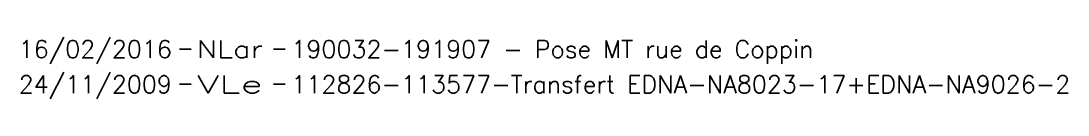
# Model space of a CAD drawing. Header units: millimetres. Extents: x 185000 to 186000, y 127000 to 128000.
# Drawn here: x 185010.76 to 185055.57, y 127010.17 to 127012.82 of the extents above; entities that cross this region are included whole.
import ezdxf
from ezdxf.enums import TextEntityAlignment as Align

# ---------------------------------------------------------------- set-up
doc = ezdxf.new("R2010")
doc.units = ezdxf.units.MM
doc.layers.get('0').update_dxf_attribs({"linetype": 'CONTINUOUS'})
doc.layers.add('M_910', color=7, linetype='CONTINUOUS', plot=False)
doc.styles.get("Standard").update_dxf_attribs({"font": 'romans.shx', "width": 0.85})

# ---------------------------------------------------------------- blocks, each defined once
blk = doc.blocks.new('GIS_MODF')
at = {"color": 0, "linetype": 'Continuous', "flags": 128}
for points in [[(-2.257, -0.012), (-1.757, -0.012)], [(1.758, -0.012), (2.258, -0.012)]]:
    blk.add_lwpolyline(points, dxfattribs=at)
at = {"color": 0, "linetype": 'Continuous'}
blk.add_attdef('DATE', text='', height=0.75, dxfattribs=at).set_placement((-2.583, -0.387), align=Align.RIGHT)
at = {"color": 0, "linetype": 'Continuous', "width": 3.590909}
blk.add_attdef('USER', text='', height=0.75, dxfattribs=at).set_placement((-1.516, -0.387), (1.306, -0.387), align=Align.FIT)
at = {"color": 0, "linetype": 'Continuous'}
blk.add_attdef('DESC', (2.528, -0.387), '', height=0.75, dxfattribs=at)

msp = doc.modelspace()

# ---------------------------------------------------------------- block references
at = {"layer": 'M_910'}
ref = msp.add_blockref('GIS_MODF', (185019.803, 127012.312), dxfattribs=at)
ref.add_attrib('DATE', '16/02/2016', dxfattribs={"layer": '0', "color": 0, "linetype": 'Continuous', "height": 0.75}).set_placement((185017.22, 127011.925), align=Align.RIGHT)
ref.add_attrib('USER', 'NLar', dxfattribs={"layer": '0', "color": 0, "linetype": 'Continuous', "height": 0.75, "width": 1.128571}).set_placement((185018.287, 127011.925), (185021.108, 127011.925), align=Align.FIT)
ref.add_attrib('DESC', '190032-191907 - Pose MT rue de Coppin', (185022.331, 127011.925), dxfattribs={"layer": '0', "color": 0, "linetype": 'Continuous', "height": 0.75})
ref = msp.add_blockref('GIS_MODF', (185019.803, 127010.812), dxfattribs=at)
ref.add_attrib('DATE', '24/11/2009', dxfattribs={"layer": '0', "color": 0, "linetype": 'Continuous', "height": 0.75}).set_placement((185017.22, 127010.425), align=Align.RIGHT)
ref.add_attrib('USER', 'VLe', dxfattribs={"layer": '0', "color": 0, "linetype": 'Continuous', "height": 0.75, "width": 1.58}).set_placement((185018.287, 127010.425), (185021.108, 127010.425), align=Align.FIT)
ref.add_attrib('DESC', '112826-113577-Transfert EDNA-NA8023-17+EDNA-NA9026-2 ', (185022.331, 127010.425), dxfattribs={"layer": '0', "color": 0, "linetype": 'Continuous', "height": 0.75})

doc.saveas('drawing.dxf')
